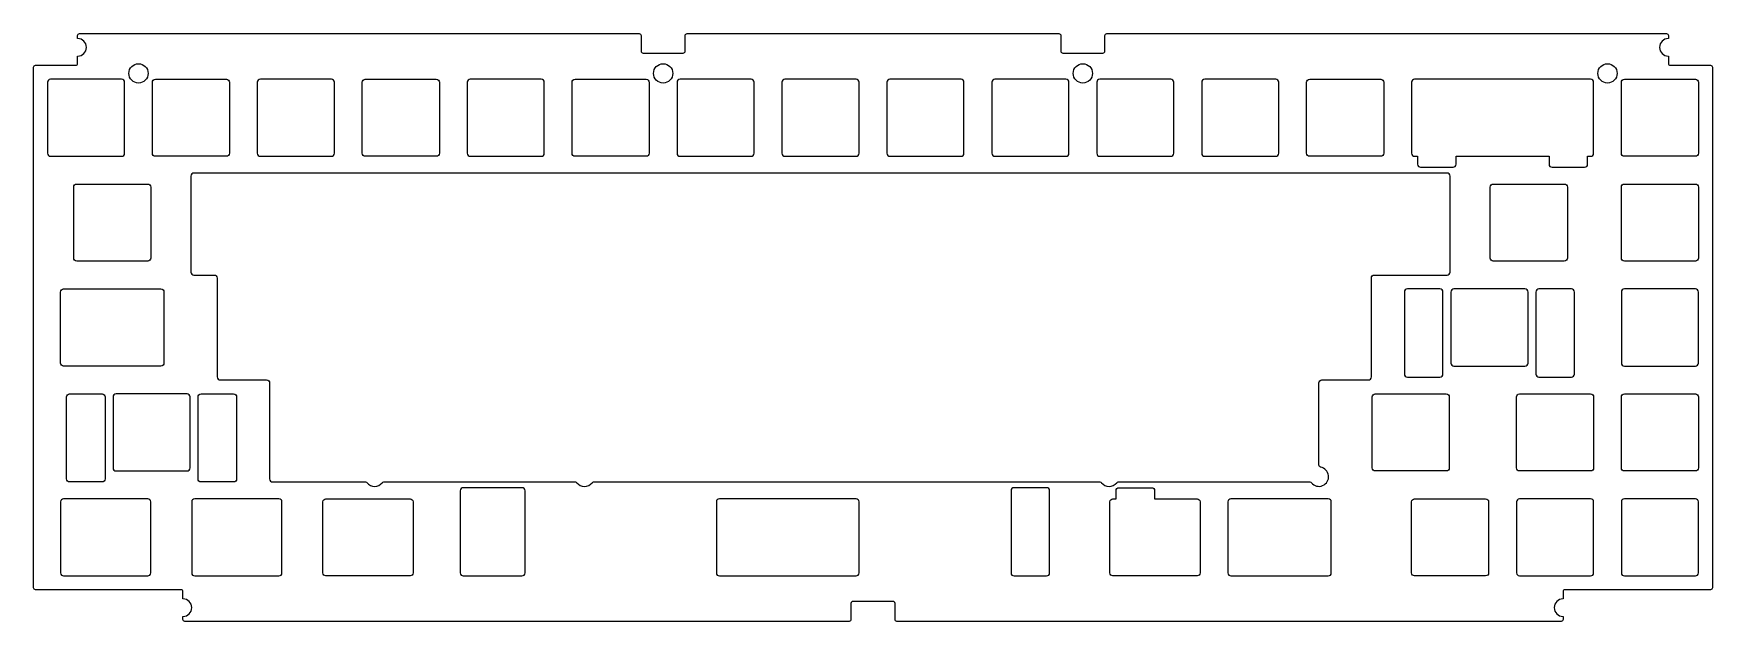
# Model space of a CAD drawing. Header units: millimetres. Extents: x 0 to 305, y -6 to 101.
import ezdxf

# ---------------------------------------------------------------- set-up
doc = ezdxf.new("R2010")
doc.units = ezdxf.units.MM
doc.layers.get('0').update_dxf_attribs({"linetype": 'CONTINUOUS'})

msp = doc.modelspace()

# ---------------------------------------------------------------- linework, layer by layer
for points in [[(109.95, 101, -0.414214), (110.3, 100.65), (110.3, 97.81, 0.414214), (110.65, 97.46), (117.95, 97.46, 0.414214), (118.3, 97.81), (118.3, 100.65, -0.414214), (118.65, 101), (186.15, 101, -0.414214), (186.5, 100.65), (186.5, 97.81, 0.414214), (186.85, 97.46), (194.15, 97.46, 0.414214), (194.5, 97.81), (194.5, 100.65, -0.414214), (194.85, 101), (296.45, 101, -0.414214), (296.8, 100.65), (296.8, 100.09, 1), (296.8, 96.91), (296.8, 95.6, 0.414214), (297.15, 95.25), (304.45, 95.25, -0.414214), (304.8, 94.9), (304.8, 0.35, -0.414214), (304.45, 0), (278.03, 0, 0.414214), (277.68, -0.35), (277.68, -1.66, 1), (277.68, -4.84), (277.68, -5.4, -0.414214), (277.33, -5.75), (156.75, -5.75, -0.414214), (156.4, -5.4), (156.4, -2.47, 0.414214), (156.05, -2.12), (148.75, -2.12, 0.414214), (148.4, -2.47), (148.4, -5.4, -0.414214), (148.05, -5.75), (27.47, -5.75, -0.414214), (27.12, -5.4), (27.12, -4.84, 1), (27.12, -1.66), (27.12, -0.35, 0.414214), (26.77, 0), (0.35, 0, -0.414214), (0, 0.35), (0, 94.9, -0.414214), (0.35, 95.25), (7.65, 95.25, 0.414214), (8, 95.6), (8, 96.91, 1), (8, 100.09), (8, 100.65, -0.414214), (8.35, 101)], [(2.52, 92.17), (2.52, 79.27, 0.414214), (3.07, 78.72), (15.97, 78.72, 0.414214), (16.52, 79.27), (16.52, 92.17, 0.414214), (15.97, 92.72), (3.07, 92.72, 0.414214)], [(35.57, 79.27, -0.414214), (35.02, 78.72), (22.12, 78.72, -0.414214), (21.57, 79.27), (21.57, 92.17, -0.414214), (22.12, 92.72), (35.02, 92.72, -0.414214), (35.57, 92.17)], [(54.62, 79.27), (54.62, 92.17, 0.414214), (54.07, 92.72), (41.17, 92.72, 0.414214), (40.62, 92.17), (40.62, 79.27, 0.414214), (41.17, 78.72), (54.07, 78.72, 0.414214)], [(73.12, 92.72, -0.414214), (73.67, 92.17), (73.67, 79.27, -0.414214), (73.12, 78.72), (60.22, 78.72, -0.414214), (59.67, 79.27), (59.67, 92.17, -0.414214), (60.22, 92.72)], [(79.27, 78.72), (92.17, 78.72, 0.414214), (92.72, 79.27), (92.72, 92.17, 0.414214), (92.17, 92.72), (79.27, 92.72, 0.414214), (78.72, 92.17), (78.72, 79.27, 0.414214)], [(98.32, 78.72, -0.414214), (97.77, 79.27), (97.77, 92.17, -0.414214), (98.32, 92.72), (111.22, 92.72, -0.414214), (111.77, 92.17), (111.77, 79.27, -0.414214), (111.22, 78.72)], [(117.37, 78.72), (130.27, 78.72, 0.414214), (130.82, 79.27), (130.82, 92.17, 0.414214), (130.27, 92.72), (117.37, 92.72, 0.414214), (116.82, 92.17), (116.82, 79.27, 0.414214)], [(149.32, 92.72), (136.42, 92.72, 0.414214), (135.87, 92.17), (135.87, 79.27, 0.414214), (136.42, 78.72), (149.32, 78.72, 0.414214), (149.87, 79.27), (149.87, 92.17, 0.414214)], [(168.92, 79.27), (168.92, 92.17, 0.414214), (168.38, 92.72), (155.47, 92.72, 0.414214), (154.92, 92.17), (154.92, 79.27, 0.414214), (155.47, 78.72), (168.38, 78.72, 0.414214)], [(173.98, 92.17), (173.98, 79.27, 0.414214), (174.52, 78.72), (187.43, 78.72, 0.414214), (187.97, 79.27), (187.97, 92.17, 0.414214), (187.43, 92.72), (174.52, 92.72, 0.414214)], [(207.02, 79.27), (207.02, 92.17, 0.414214), (206.47, 92.72), (193.57, 92.72, 0.414214), (193.03, 92.17), (193.03, 79.27, 0.414214), (193.57, 78.72), (206.47, 78.72, 0.414214)], [(225.53, 92.72), (212.62, 92.72, 0.414214), (212.08, 92.17), (212.08, 79.27, 0.414214), (212.62, 78.72), (225.53, 78.72, 0.414214), (226.07, 79.27), (226.07, 92.17, 0.414214)], [(231.12, 92.17, -0.414214), (231.68, 92.72), (244.57, 92.72, -0.414214), (245.12, 92.17), (245.12, 79.27, -0.414214), (244.57, 78.72), (231.68, 78.72, -0.414214), (231.12, 79.27)], [(282.14, 78.72), (282.67, 78.72, 0.414214), (283.23, 79.27), (283.23, 92.17, 0.414214), (282.67, 92.72), (250.72, 92.72, 0.414214), (250.17, 92.17), (250.17, 79.27, 0.414214), (250.72, 78.72), (251.26, 78.72), (251.26, 77.28, 0.414214), (251.81, 76.73), (257.71, 76.73, 0.414214), (258.26, 77.28), (258.26, 78.72), (275.14, 78.72), (275.14, 77.28, 0.414214), (275.69, 76.73), (281.59, 76.73, 0.414214), (282.14, 77.28)], [(301.72, 92.72, -0.414214), (302.27, 92.17), (302.27, 79.27, -0.414214), (301.72, 78.72), (288.82, 78.72, -0.414214), (288.27, 79.27), (288.27, 92.17, -0.414214), (288.82, 92.72)], [(7.84, 59.67, -0.414214), (7.29, 60.22), (7.29, 73.12, -0.414214), (7.84, 73.67), (20.74, 73.67, -0.414214), (21.29, 73.12), (21.29, 60.22, -0.414214), (20.74, 59.67)], [(60.26, 19.57, -0.229735), (60.54, 19.44, 0.485071), (63.29, 19.44, -0.229735), (63.56, 19.57), (98.36, 19.57, -0.229735), (98.64, 19.44, 0.485071), (101.39, 19.44, -0.229735), (101.66, 19.57), (193.61, 19.57, -0.229735), (193.89, 19.44, 0.485071), (196.64, 19.44, -0.229735), (196.91, 19.57), (231.71, 19.57, -0.229735), (231.99, 19.44, 1.457179), (233.65, 22.25, -0.365978), (233.36, 22.6), (233.36, 37.55, -0.414214), (233.91, 38.1), (242.34, 38.1, 0.414214), (242.89, 38.65), (242.89, 56.6, -0.414214), (243.44, 57.15), (256.62, 57.15, 0.414214), (257.17, 57.7), (257.17, 75.13, 0.414214), (256.62, 75.68), (29.12, 75.68, 0.414214), (28.57, 75.13), (28.57, 57.7, 0.414214), (29.12, 57.15), (32.79, 57.15, -0.414214), (33.34, 56.6), (33.34, 38.65, 0.414214), (33.89, 38.1), (42.31, 38.1, -0.414214), (42.86, 37.55), (42.86, 20.12, 0.414214), (43.41, 19.57)], [(264.46, 73.12, -0.414214), (265.01, 73.67), (277.91, 73.67, -0.414214), (278.46, 73.12), (278.46, 60.22, -0.414214), (277.91, 59.67), (265.01, 59.67, -0.414214), (264.46, 60.22)], [(288.27, 73.12, -0.414214), (288.82, 73.67), (301.72, 73.67, -0.414214), (302.27, 73.12), (302.27, 60.22, -0.414214), (301.72, 59.67), (288.82, 59.67, -0.414214), (288.27, 60.22)], [(5.46, 40.62, -0.414214), (4.91, 41.17), (4.91, 54.07, -0.414214), (5.46, 54.62), (23.12, 54.62, -0.414214), (23.67, 54.07), (23.67, 41.17, -0.414214), (23.12, 40.62)], [(255.88, 39.18), (255.88, 54.07, 0.414214), (255.33, 54.62), (249.43, 54.62, 0.414214), (248.88, 54.07), (248.88, 39.18, 0.414214), (249.43, 38.63), (255.33, 38.63, 0.414214)], [(257.32, 54.07), (257.32, 41.17, 0.414214), (257.87, 40.62), (270.77, 40.62, 0.414214), (271.32, 41.17), (271.32, 54.07, 0.414214), (270.77, 54.62), (257.87, 54.62, 0.414214)], [(272.76, 54.07), (272.76, 39.18, 0.414214), (273.31, 38.63), (279.21, 38.63, 0.414214), (279.76, 39.18), (279.76, 54.07, 0.414214), (279.21, 54.62), (273.31, 54.62, 0.414214)], [(288.82, 40.62), (301.72, 40.62, 0.414214), (302.27, 41.17), (302.27, 54.07, 0.414214), (301.72, 54.62), (288.82, 54.62, 0.414214), (288.27, 54.07), (288.27, 41.17, 0.414214)], [(12.44, 35.57, -0.414214), (12.99, 35.02), (12.99, 20.12, -0.414214), (12.44, 19.57), (6.54, 19.57, -0.414214), (5.99, 20.12), (5.99, 35.02, -0.414214), (6.54, 35.57)], [(14.43, 35.02), (14.43, 22.12, 0.414214), (14.98, 21.57), (27.88, 21.57, 0.414214), (28.43, 22.12), (28.43, 35.02, 0.414214), (27.88, 35.57), (14.98, 35.57, 0.414214)], [(30.42, 19.57, -0.414214), (29.87, 20.12), (29.87, 35.02, -0.414214), (30.42, 35.57), (36.32, 35.57, -0.414214), (36.87, 35.02), (36.87, 20.12, -0.414214), (36.32, 19.57)], [(243.03, 35.02, -0.414214), (243.58, 35.57), (256.48, 35.57, -0.414214), (257.03, 35.02), (257.03, 22.12, -0.414214), (256.48, 21.57), (243.58, 21.57, -0.414214), (243.03, 22.12)], [(283.23, 22.12, -0.414214), (282.67, 21.57), (269.77, 21.57, -0.414214), (269.23, 22.12), (269.23, 35.02, -0.414214), (269.77, 35.57), (282.67, 35.57, -0.414214), (283.23, 35.02)], [(288.82, 21.57, -0.414214), (288.27, 22.12), (288.27, 35.02, -0.414214), (288.82, 35.57), (301.72, 35.57, -0.414214), (302.27, 35.02), (302.27, 22.12, -0.414214), (301.72, 21.57)], [(89.22, 3.07), (89.22, 17.98, 0.414214), (88.67, 18.53), (78.02, 18.53, 0.414214), (77.47, 17.98), (77.47, 3.07, 0.414214), (78.02, 2.52), (88.67, 2.52, 0.414214)], [(183.92, 18.53), (178.02, 18.53, 0.414214), (177.47, 17.98), (177.47, 3.07, 0.414214), (178.02, 2.52), (183.92, 2.52, 0.414214), (184.47, 3.07), (184.47, 17.98, 0.414214)], [(196.53, 17.98, -0.414214), (197.08, 18.53), (202.97, 18.53, -0.414214), (203.53, 17.98), (203.53, 16.52), (211.24, 16.52, -0.414214), (211.79, 15.97), (211.79, 3.07, -0.414214), (211.24, 2.52), (195.96, 2.52, -0.414214), (195.41, 3.07), (195.41, 15.97, -0.414214), (195.96, 16.52), (196.53, 16.52)], [(21.29, 3.07), (21.29, 15.97, 0.414214), (20.74, 16.52), (5.46, 16.52, 0.414214), (4.91, 15.97), (4.91, 3.07, 0.414214), (5.46, 2.52), (20.74, 2.52, 0.414214)], [(44.55, 16.52), (29.27, 16.52, 0.414214), (28.72, 15.97), (28.72, 3.07, 0.414214), (29.27, 2.52), (44.55, 2.52, 0.414214), (45.1, 3.07), (45.1, 15.97, 0.414214)], [(53.08, 2.52, -0.414214), (52.53, 3.07), (52.53, 15.97, -0.414214), (53.08, 16.52), (68.36, 16.52, -0.414214), (68.91, 15.97), (68.91, 3.07, -0.414214), (68.36, 2.52)], [(123.97, 15.97), (123.97, 3.07, 0.414214), (124.52, 2.52), (149.32, 2.52, 0.414214), (149.87, 3.07), (149.87, 15.97, 0.414214), (149.32, 16.52), (124.52, 16.52, 0.414214)], [(235.05, 16.52), (217.39, 16.52, 0.414214), (216.84, 15.97), (216.84, 3.07, 0.414214), (217.39, 2.52), (235.05, 2.52, 0.414214), (235.6, 3.07), (235.6, 15.97, 0.414214)], [(263.62, 16.52, -0.414214), (264.17, 15.97), (264.17, 3.07, -0.414214), (263.62, 2.52), (250.72, 2.52, -0.414214), (250.17, 3.07), (250.17, 15.97, -0.414214), (250.72, 16.52)], [(269.23, 15.97), (269.23, 3.07, 0.414214), (269.77, 2.52), (282.67, 2.52, 0.414214), (283.23, 3.07), (283.23, 15.97, 0.414214), (282.67, 16.52), (269.77, 16.52, 0.414214)], [(301.72, 16.52), (288.82, 16.52, 0.414214), (288.27, 15.97), (288.27, 3.07, 0.414214), (288.82, 2.52), (301.72, 2.52, 0.414214), (302.27, 3.07), (302.27, 15.97, 0.414214)]]:
    msp.add_lwpolyline(points, format="xyb", close=True)
for centre in [(19.05, 93.77), (114.3, 93.77), (190.5, 93.77), (285.75, 93.77)]:
    msp.add_circle(centre, 1.75)

doc.saveas('drawing.dxf')
